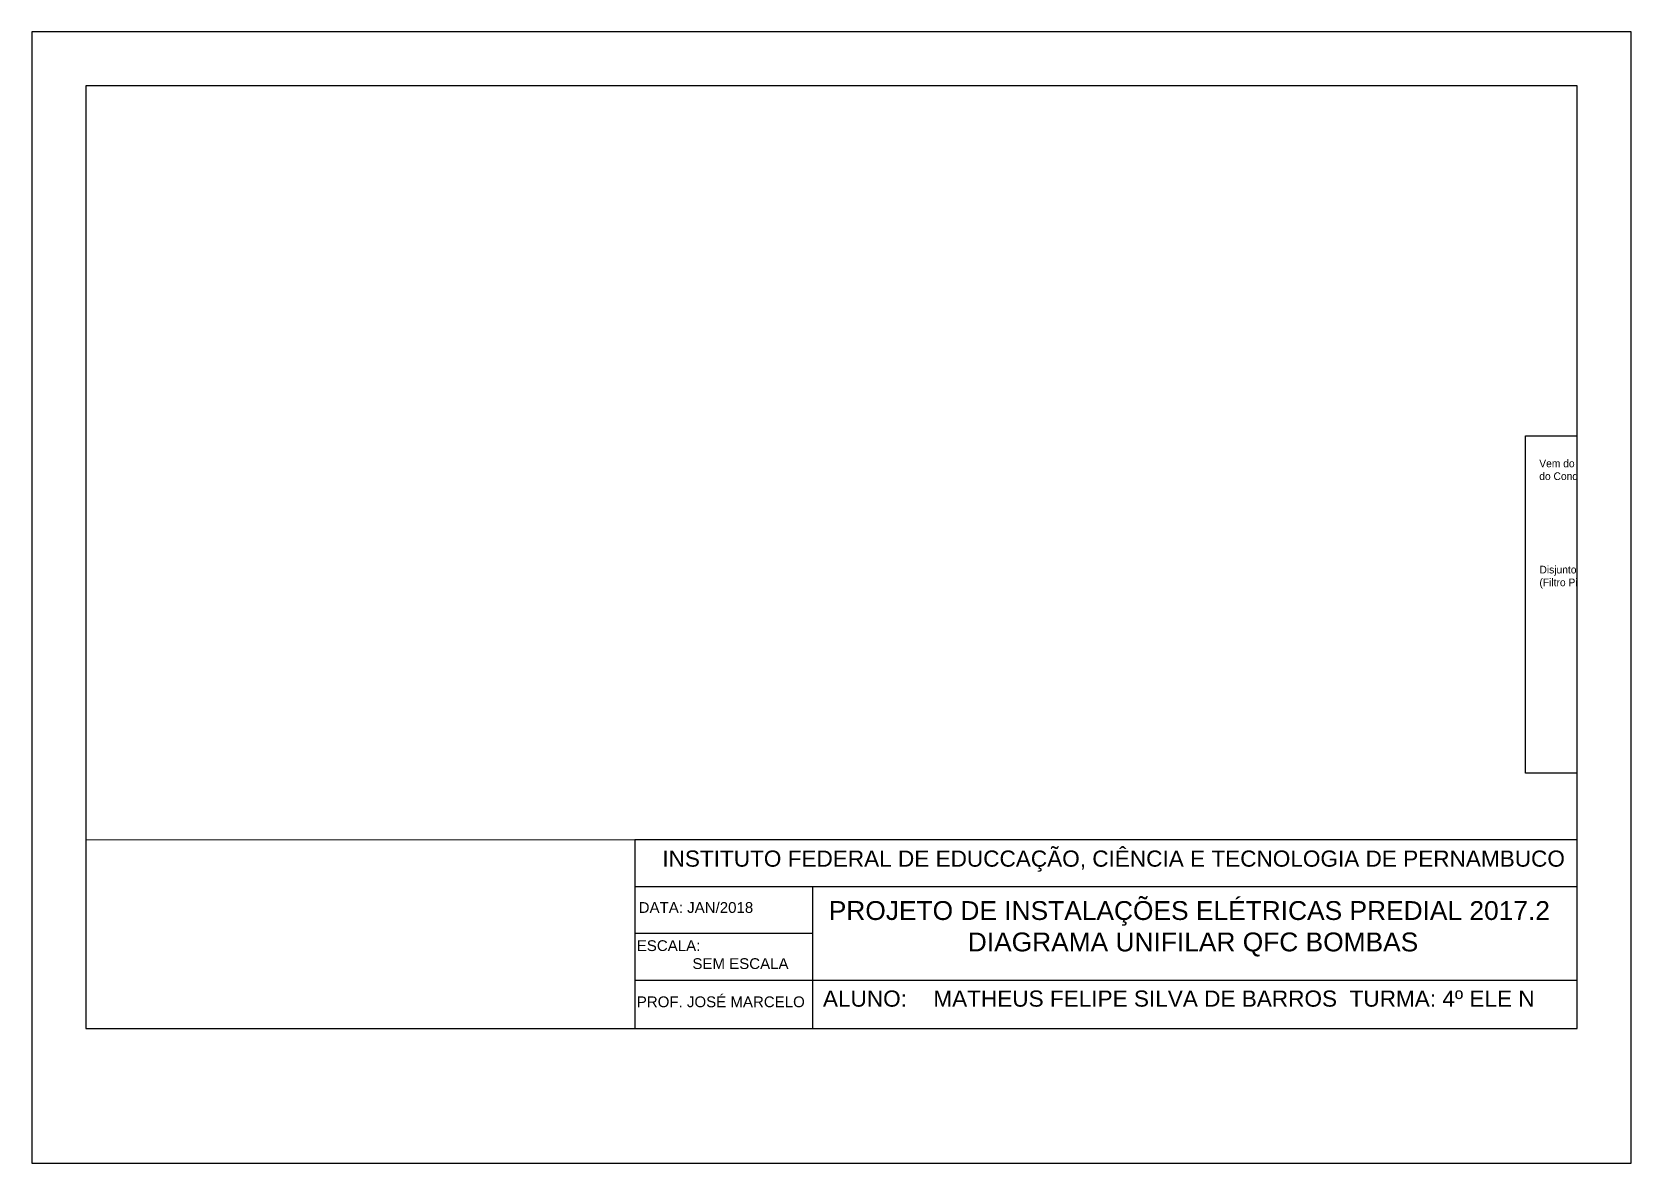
# Paper-space layout 'Layout1' of a CAD drawing. Header units: millimetres. Extents: x -20 to 277, y -7 to 203.
# The model-space entities are those that its viewports show. They can reach past a viewport. Long polylines and large blocks are cut down to what shows.
import ezdxf

# ---------------------------------------------------------------- set-up
doc = ezdxf.new("R2010")
doc.units = ezdxf.units.MM
doc.linetypes.add('ACAD_ISO02W100', pattern=[15, 12, -3])
doc.layers.add('0 @ 1', color=7, linetype='Continuous')

# ---------------------------------------------------------------- blocks, each defined once
blk = doc.blocks.new('A4')
for p, q in [((287, 60), (112, 60)), ((112, 60), (112, 25)), ((287, 51.3), (112, 51.3)), ((145, 51.3), (145, 25)), ((145, 42.6), (112, 42.6)), ((287, 33.9), (112, 33.9))]:
    blk.add_line(p, q)
blk.add_lwpolyline([(0, 0), (297, 0), (297, 210), (0, 210)], close=True)
for points in [[(287, 25), (287, 200), (10, 200), (10, 25)], [(10, 25), (287, 25)]]:
    blk.add_lwpolyline(points)

msp = doc.modelspace()

# ---------------------------------------------------------------- linework, layer by layer
at = {"linetype": 'ACAD_ISO02W100', "ltscale": 8}
msp.add_lwpolyline([(7202.3, 899.2), (10961.6, 899.2), (10961.6, -858.9), (7202.3, -858.9)], close=True, dxfattribs=at)

# ---------------------------------------------------------------- texts
at = {"char_height": 40, "width": 1812.724, "attachment_point": 1}
for s, insert in [('\\PVem do Quadro de Distribuição\\Pdo Condomínio', (7274.1, 841.7)), ('\\PDisjuntor Tripolar 10A/600V\\P(Filtro Piscina)', (7274.9, 288.2))]:
    msp.add_mtext(s, dxfattribs=dict(at, insert=insert))

psp = doc.layouts.get("Layout1")

# ---------------------------------------------------------------- block references
psp.add_blockref('A4', (-19.76, -7.09))

# ---------------------------------------------------------------- texts
at = {"ltscale": 0.1}
for s, width, heights, insert, char_height, attachment_point in [('{\\fArial|b0|i0|c0|p34;INSTITUTO FEDERAL DE EDUCCAÇÃO, CIÊNCIA E TECNOLOGIA DE PERNAMBUCO}', 191.3117, [7.11], (97.32, 50.93), 3, 1), ('{\\fArial|b0|i0|c0|p34;PROJETO DE INSTALAÇÕES ELÉTRICAS PREDIAL 2017.2  DIAGRAMA UNIFILAR QFC BOMBAS}', 138.1985, [14.37], (195.89, 36.39), 3.5, 5), ('{\\fArial|b0|i0|c0|p34;PROF. JOSÉ MARCELO}', 47.0548, [3.32], (92.58, 23.84), 2, 1), ('\\pi-8.5068,l12,t24;{\\fArial|b0|i0|c0|p34;ALUNO:^IMATHEUS FELIPE SILVA DE BARROS  TURMA: 4º ELE N}', 165.2176, [6.82], (123.66, 24.94), 3, 1)]:
    psp.add_mtext_dynamic_manual_height_columns(s, width=width, gutter_width=0.25, heights=heights, dxfattribs=dict(at, insert=insert, char_height=char_height, attachment_point=attachment_point))
at = {"insert": (92.58, 34.27), "char_height": 2, "attachment_point": 1}
psp.add_mtext_dynamic_manual_height_columns('{\\fArial|b0|i0|c0|p34;ESCALA:\\P^I   SEM ESCALA}', width=43.6484, gutter_width=0.25, heights=[0], dxfattribs=at)
at = {"layer": '0 @ 1', "ltscale": 0.1, "insert": (92.93, 41.35), "char_height": 2, "attachment_point": 1}
psp.add_mtext_dynamic_manual_height_columns('{\\fArial|b0|i0|c0|p34;DATA: JAN/2018}', width=32.4056, gutter_width=0.25, heights=[3.86], dxfattribs=at)

# ---------------------------------------------------------------- viewports
at = {"layer": '0', "linetype": 'ACAD_ISO02W100'}
psp.add_viewport(center=(128.74, 122.91), size=(277, 140), view_center_point=(3583.67, 757.87), view_height=3930.0737, dxfattribs=at)

doc.saveas('drawing.dxf')
